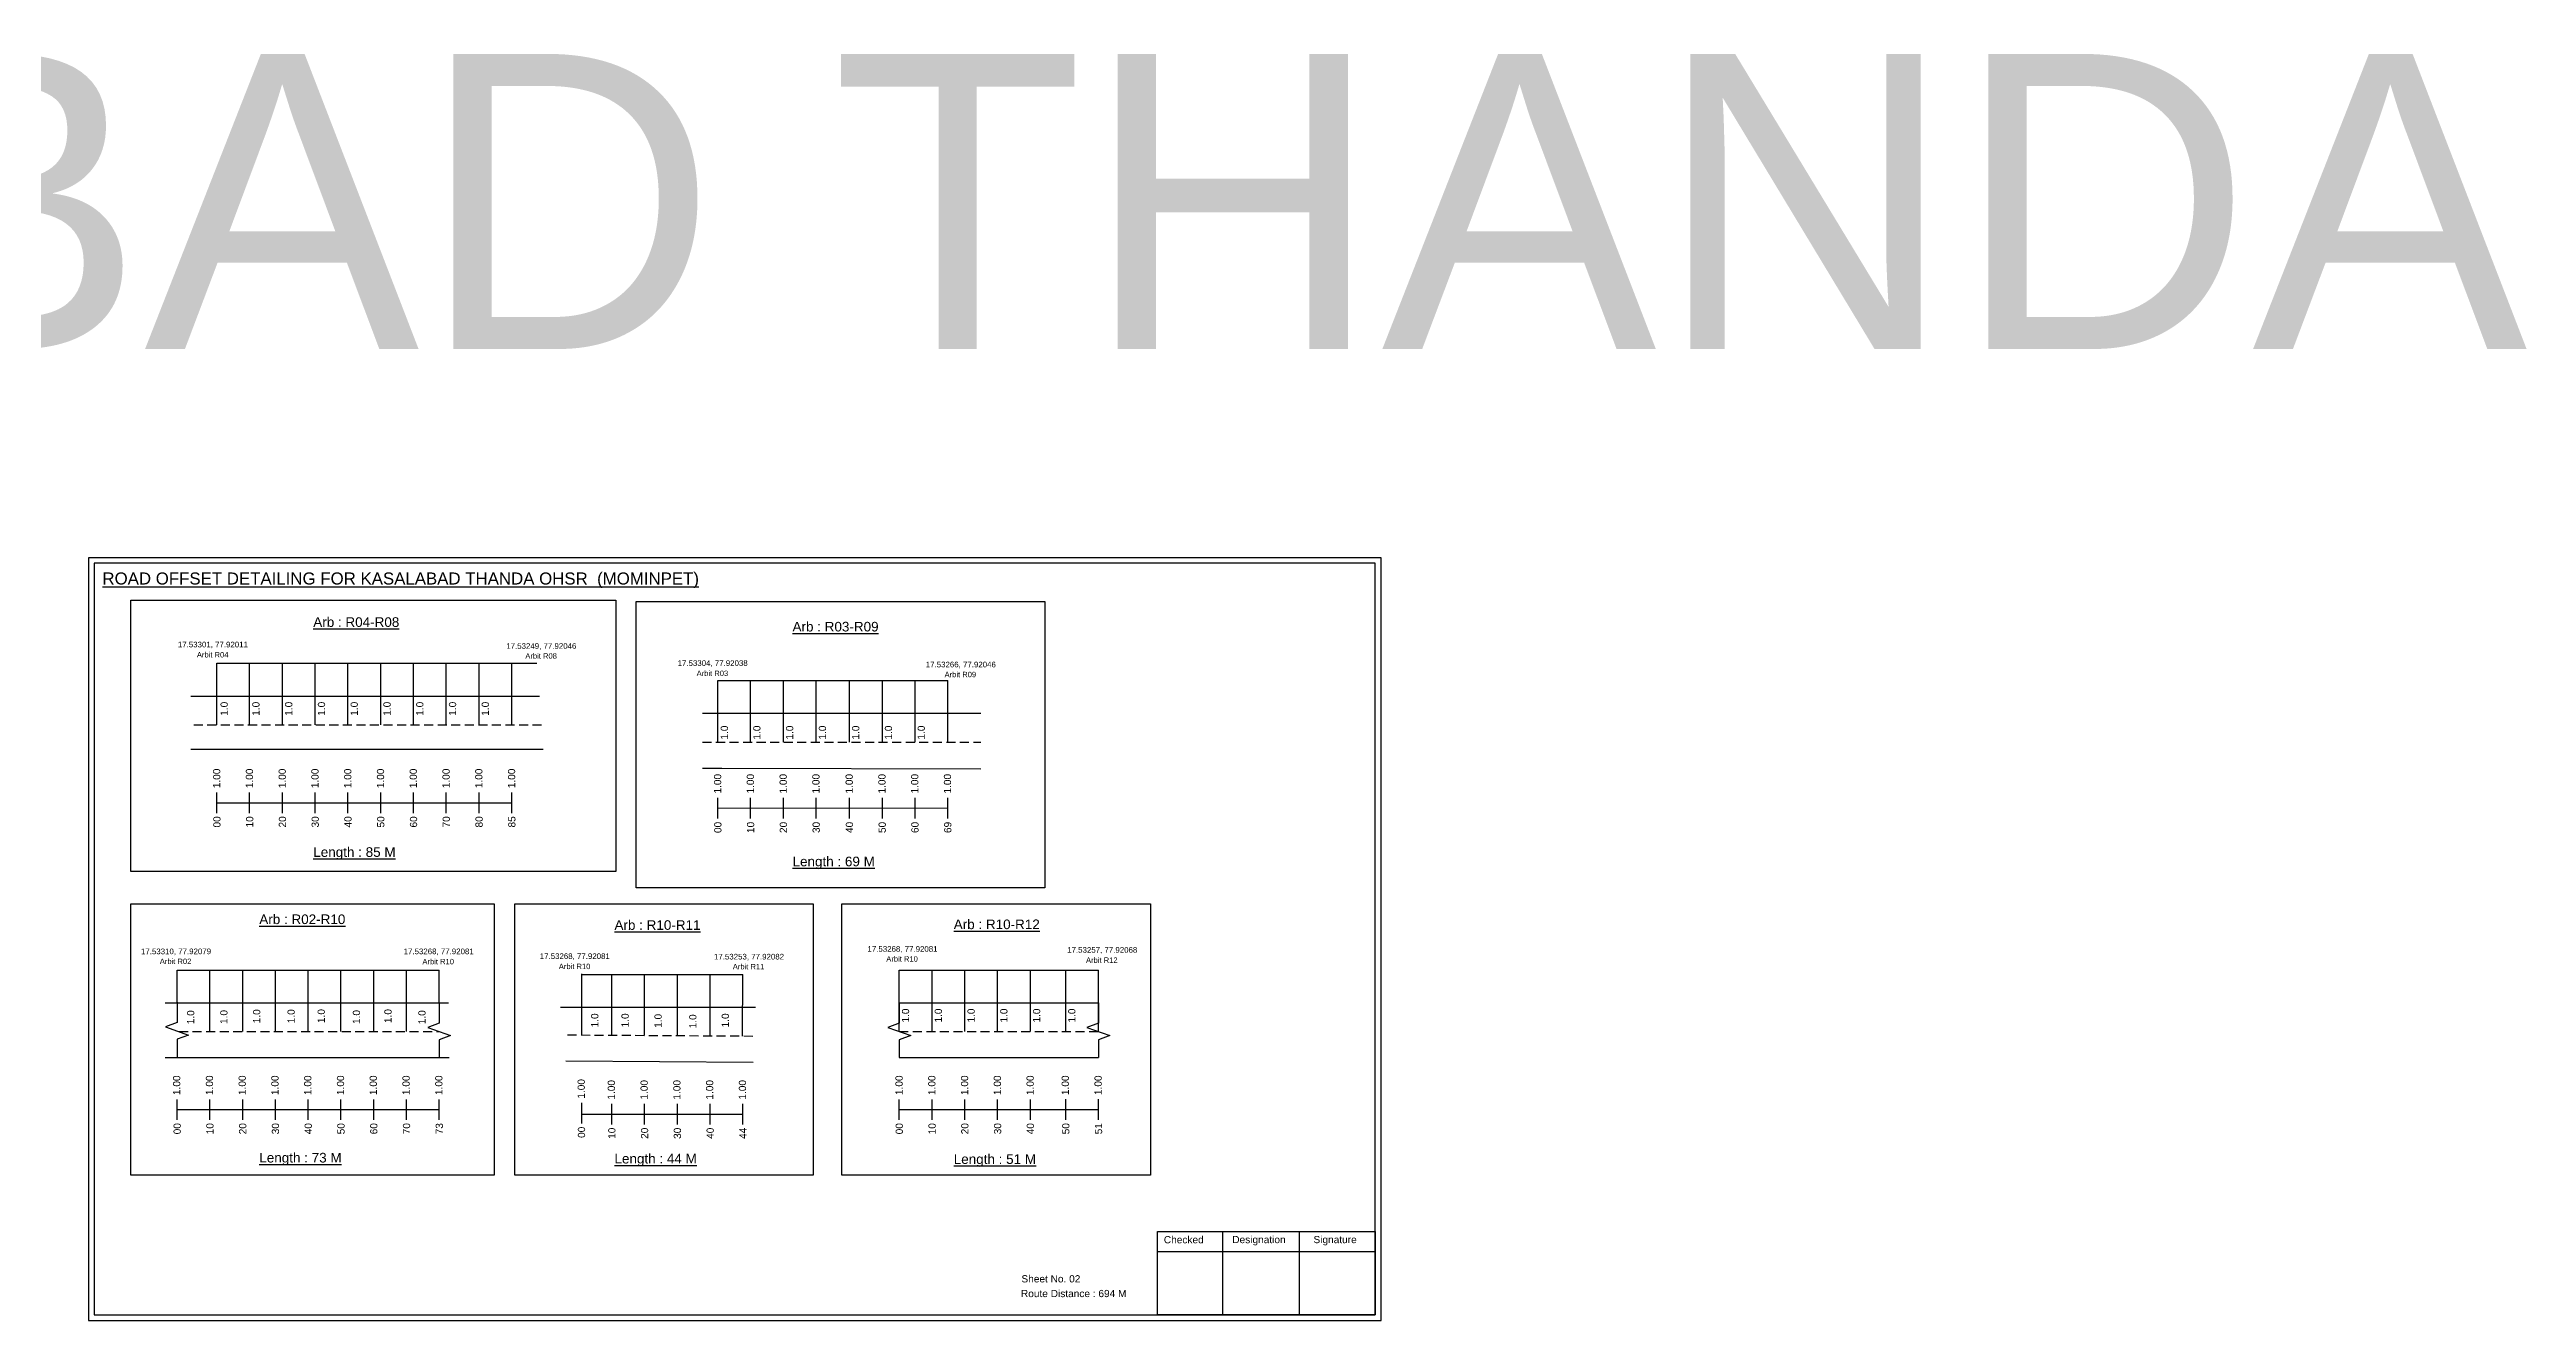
# Model space of a CAD drawing. Header units: inches. Extents: x 518 to 2273, y 91 to 1396.
# Drawn here: x 1245 to 2273, y 91 to 619 of the extents above; entities that cross this region are included whole.
import ezdxf

# ---------------------------------------------------------------- set-up
doc = ezdxf.new("R2010")
doc.units = ezdxf.units.IN
doc.header["$MEASUREMENT"] = 0
doc.linetypes.add('DASHED2', pattern=[0.375, 0.25, -0.125])
doc.layers.add('PDF_Geometry', color=7, linetype='Continuous')
doc.layers.add('PDF_Text', color=5, linetype='Continuous')
doc.styles.add('PDF Arial', font='arial.ttf')
doc.styles.get("Standard").update_dxf_attribs({"font": 'arial.ttf'})

msp = doc.modelspace()

# ---------------------------------------------------------------- linework, layer by layer
at = {"color": 5}
for p, q in [((1314.7, 364.1), (1447.5, 364.1)), ((1522.6, 356.8), (1618.1, 356.8)), ((1298.2, 236.6), (1407, 236.6)), ((1597.9, 236.6), (1680.6, 236.6)), ((1466.1, 234.7), (1533, 234.7))]:
    msp.add_line(p, q, dxfattribs=at)
for p, q in [((1314.7, 338.5), (1314.7, 364.1)), ((1328.3, 338.5), (1328.3, 364.1)), ((1341.9, 338.5), (1341.9, 364.1)), ((1355.5, 338.5), (1355.5, 364.1)), ((1369.1, 338.5), (1369.1, 364.1)), ((1382.7, 338.5), (1382.7, 364.1)), ((1396.3, 338.5), (1396.3, 364.1)), ((1409.9, 338.5), (1409.9, 364.1)), ((1423.5, 338.5), (1423.5, 364.1)), ((1437.1, 338.5), (1437.1, 364.1)), ((1303.9, 350.4), (1448.6, 350.4)), ((1522.6, 331.3), (1522.6, 356.8)), ((1536.2, 331.3), (1536.2, 356.8)), ((1549.8, 331.3), (1549.8, 356.8)), ((1563.4, 331.3), (1563.4, 356.8)), ((1577.3, 331.3), (1577.3, 356.8)), ((1590.9, 331.3), (1590.9, 356.8)), ((1604.5, 331.3), (1604.5, 356.8)), ((1618.1, 331.3), (1618.1, 356.8)), ((1631.7, 343.1), (1516.2, 343.1)), ((1450.1, 328.2), (1303.9, 328.2)), ((1516.2, 320.5), (1524.3, 320.5)), ((1524.3, 320.5), (1631.7, 320.2)), ((1298.2, 223), (1298.2, 236.6)), ((1311.8, 211.1), (1311.8, 236.6)), ((1325.4, 211.1), (1325.4, 236.6)), ((1339, 211.1), (1339, 236.6)), ((1352.6, 211.1), (1352.6, 236.6)), ((1366.2, 211.1), (1366.2, 236.6)), ((1379.8, 211.1), (1379.8, 236.6)), ((1393.4, 211.1), (1393.4, 236.6)), ((1407, 223), (1407, 236.6)), ((1597.9, 211.1), (1597.9, 236.6)), ((1611.5, 211.1), (1611.5, 236.6)), ((1625.1, 211.1), (1625.1, 236.6)), ((1638.7, 211.1), (1638.7, 236.6)), ((1652.3, 211.1), (1652.3, 236.6)), ((1667, 211.1), (1667, 236.6)), ((1680.6, 211.1), (1680.6, 236.6)), ((1466.1, 209.5), (1466.1, 235)), ((1478.6, 209.5), (1478.6, 234.7)), ((1492.2, 209.4), (1492.2, 234.7)), ((1505.8, 209.5), (1505.8, 234.7)), ((1519.4, 209.2), (1519.4, 234.7)), ((1532.8, 209.2), (1533, 234.7)), ((1293.2, 223), (1410.8, 223)), ((1538.2, 221.1), (1457.3, 221.1)), ((1597.9, 223), (1680.6, 223)), ((1293.3, 200.3), (1411.1, 200.3)), ((1459.5, 198.9), (1537.2, 198.4)), ((1597.9, 200.3), (1680.6, 200.3))]:
    msp.add_line(p, q)
at = {"linetype": 'DASHED2', "ltscale": 15}
for p, q in [((1305.1, 338.5), (1449.5, 338.5)), ((1516.2, 331.3), (1631.7, 331.3)), ((1299, 211.1), (1407, 211.1)), ((1460.2, 209.7), (1538.5, 209.2)), ((1597.9, 211.1), (1680.6, 211.1))]:
    msp.add_line(p, q, dxfattribs=at)
at = {"color": 217, "true_color": 0x93278f}
for p, q in [((1314.7, 301.8), (1314.7, 310.4)), ((1328.3, 301.8), (1328.3, 310.4)), ((1341.9, 301.8), (1341.9, 310.4)), ((1355.5, 301.8), (1355.5, 310.4)), ((1369.1, 301.8), (1369.1, 310.4)), ((1382.7, 301.8), (1382.7, 310.4)), ((1396.3, 301.8), (1396.3, 310.4)), ((1409.9, 301.8), (1409.9, 310.4)), ((1423.5, 301.8), (1423.5, 310.4)), ((1437.1, 301.8), (1437.1, 310.4)), ((1314.7, 306.1), (1437.1, 306.1)), ((1522.6, 299.6), (1522.6, 308.1)), ((1522.6, 303.8), (1618.1, 303.9)), ((1536.2, 299.6), (1536.2, 308.1)), ((1549.8, 299.6), (1549.8, 308.1)), ((1563.4, 299.6), (1563.4, 308.1)), ((1577.3, 299.6), (1577.3, 308.1)), ((1590.9, 299.6), (1590.9, 308.1)), ((1604.5, 299.6), (1604.5, 308.1)), ((1618.1, 299.6), (1618.1, 308.1)), ((1298.2, 174.4), (1298.2, 182.9)), ((1298.2, 178.7), (1407, 178.7)), ((1311.8, 174.4), (1311.8, 182.9)), ((1325.4, 174.4), (1325.4, 182.9)), ((1339, 174.4), (1339, 182.9)), ((1352.6, 174.4), (1352.6, 182.9)), ((1366.2, 174.4), (1366.2, 182.9)), ((1379.8, 174.4), (1379.8, 182.9)), ((1393.4, 174.4), (1393.4, 182.9)), ((1407, 174.4), (1407, 182.9)), ((1466.1, 172.9), (1466.1, 181.5)), ((1466.1, 176.8), (1533, 176.8)), ((1478.6, 172.5), (1478.6, 181.1)), ((1492.2, 172.5), (1492.2, 181.1)), ((1505.8, 172.5), (1505.8, 181.1)), ((1519.4, 172.5), (1519.4, 181.1)), ((1533, 172.5), (1533, 181.1)), ((1597.9, 174.4), (1597.9, 182.9)), ((1597.9, 178.7), (1680.6, 178.7)), ((1611.5, 174.4), (1611.5, 182.9)), ((1625.1, 174.4), (1625.1, 182.9)), ((1638.7, 174.4), (1638.7, 182.9)), ((1652.3, 174.4), (1652.3, 182.9)), ((1667, 174.4), (1667, 183)), ((1680.6, 174.4), (1680.6, 183))]:
    msp.add_line(p, q, dxfattribs=at)
for points in [[(1279, 390.2), (1480.2, 390.2), (1480.2, 277.5), (1279, 277.5)], [(1488.7, 389.6), (1658.3, 389.6), (1658.3, 270.8), (1488.7, 270.8)], [(1279, 264.1), (1429.8, 264.1), (1429.8, 151.4), (1279, 151.4)], [(1438.4, 264.1), (1562.2, 264.1), (1562.2, 151.4), (1438.4, 151.4)], [(1574.1, 264.1), (1702.2, 264.1), (1702.2, 151.4), (1574.1, 151.4)]]:
    msp.add_lwpolyline(points, close=True)
at = {"linetype": 'Continuous'}
for points in [[(1298.2, 223.3), (1298.2, 214.8), (1293.4, 213.1), (1302.9, 209.6), (1298.2, 207.9), (1298.2, 200.6)], [(1407, 223), (1407, 214.5), (1402.2, 212.8), (1411.7, 209.4), (1407, 207.6), (1407, 200.3)], [(1597.9, 223), (1597.9, 214.5), (1593.2, 212.8), (1602.7, 209.4), (1597.9, 207.6), (1597.9, 200.3)], [(1680.6, 223), (1680.6, 214.5), (1675.8, 212.8), (1685.3, 209.4), (1680.6, 207.6), (1680.6, 200.3)]]:
    msp.add_lwpolyline(points, dxfattribs=at)
at = {"layer": 'PDF_Geometry'}
for points in [[(1261.4, 407.8), (1261.4, 91.1), (1797.9, 91.1), (1797.9, 407.8)], [(1263.7, 405.5), (1263.7, 93.5), (1795.4, 93.5), (1795.4, 405.5)]]:
    msp.add_lwpolyline(points, close=True, dxfattribs=at)
at = {"layer": 'PDF_Geometry', "color": 242, "true_color": 0xcc1f26}
msp.add_lwpolyline([(1795.4, 93.4), (1705.1, 93.4), (1705.1, 128), (1795.4, 128)], close=True, dxfattribs=at)
for points in [[(1732.1, 128), (1732.1, 93.4)], [(1763.8, 128), (1763.8, 93.4)], [(1705.1, 119.7), (1795.4, 119.7)]]:
    msp.add_lwpolyline(points, dxfattribs=at)

# ---------------------------------------------------------------- texts
for s, height, p in [('KASALABAD THANDA', 122.535, (504.4, 494.5)), ('Sheet No. 02', 3, (1648.6, 106.9)), ('Route Distance : 694 M', 3, (1648.4, 100.8))]:
    msp.add_text(s, height=height).set_placement(p)
at = {"color": 242, "true_color": 0xcd2027}
for s, height, p in [('%%UROAD OFFSET DETAILING FOR KASALABAD THANDA OHSR  (MOMINPET)', 5, (1267.2, 396.7)), ('%%UArb : R04-R08', 4, (1354.7, 379.1)), ('%%UArb : R03-R09', 4, (1553.6, 377.2)), ('%%ULength : 85 M', 4, (1354.7, 283.6)), ('%%ULength : 69 M', 4, (1553.6, 279.7)), ('%%UArb : R02-R10', 4, (1332.3, 255.7)), ('%%UArb : R10-R11', 4, (1479.7, 253.3)), ('%%UArb : R10-R12', 4, (1620.5, 253.6)), ('%%ULength : 73 M', 4, (1332.3, 156.7)), ('%%ULength : 44 M', 4, (1479.7, 156.3)), ('%%ULength : 51 M', 4, (1620.5, 156.1))]:
    msp.add_text(s, height=height, dxfattribs=at).set_placement(p)
at = {"color": 5}
for s, height, p in [('17.53301, 77.92011', 2.34, (1298.5, 370.6)), ('17.53249, 77.92046', 2.34, (1434.8, 370)), ('Arbit R04', 2.25, (1306.4, 366.4)), ('Arbit R08', 2.25, (1442.7, 365.9)), ('17.53304, 77.92038', 2.34, (1505.9, 362.9)), ('Arbit R03', 2.25, (1513.8, 358.7)), ('17.53266, 77.92046', 2.34, (1608.9, 362.3)), ('Arbit R09', 2.25, (1616.7, 358.2)), ('17.53310, 77.92079', 2.34, (1283.2, 243.2)), ('Arbit R02', 2.25, (1291, 239.1)), ('17.53268, 77.92081', 2.34, (1392.2, 243.2)), ('Arbit R10', 2.25, (1400, 239)), ('17.53268, 77.92081', 2.34, (1448.7, 241.2)), ('Arbit R10', 2.25, (1456.6, 237)), ('17.53253, 77.92082', 2.34, (1521, 241)), ('Arbit R11', 2.25, (1528.8, 236.9)), ('17.53268, 77.92081', 2.34, (1584.7, 244.2)), ('Arbit R10', 2.25, (1592.5, 240.1)), ('17.53257, 77.92068', 2.34, (1667.6, 243.8)), ('Arbit R12', 2.25, (1675.4, 239.6))]:
    msp.add_text(s, height=height, dxfattribs=at).set_placement(p)
for p in [(1319.2, 342.2), (1332.4, 342.2), (1346, 342.2), (1359.6, 342.2), (1373.2, 342.2), (1386.8, 342.2), (1400.4, 342.2), (1414, 342.2), (1427.6, 342.2), (1526.8, 332.3), (1540.3, 332.3), (1553.9, 332.3), (1567.5, 332.3), (1581.3, 332.3), (1594.9, 332.3), (1608.5, 332.3), (1305.3, 214.1), (1319.1, 214.2), (1332.7, 214.5), (1347, 214.5), (1359.5, 214.6), (1374.1, 214.2), (1387.2, 214.6), (1401.3, 214.1), (1473, 212.8), (1485.6, 212.8), (1499.3, 212.6), (1513.7, 212.4), (1527.2, 212.8), (1602, 214.8), (1615.6, 214.8), (1629.2, 214.8), (1642.8, 214.8), (1656.4, 214.8), (1671, 214.8)]:
    msp.add_text('1.0', height=3, rotation=90).set_placement(p)
at = {"color": 217, "true_color": 0x93278f}
for s, p in [('1.00', (1316.1, 312.1)), ('1.00', (1329.7, 312.1)), ('1.00', (1343.3, 312.1)), ('1.00', (1356.9, 312.1)), ('1.00', (1370.5, 312.1)), ('1.00', (1384.1, 312.1)), ('1.00', (1397.7, 312.1)), ('1.00', (1411.3, 312.1)), ('1.00', (1424.9, 312.1)), ('1.00', (1438.5, 312.1)), ('1.00', (1524, 309.9)), ('1.00', (1537.6, 309.9)), ('1.00', (1551.2, 309.9)), ('1.00', (1564.8, 309.9)), ('1.00', (1578.6, 309.9)), ('1.00', (1592.2, 309.9)), ('1.00', (1605.8, 309.9)), ('1.00', (1619.4, 309.9)), ('00', (1316.2, 295.8)), ('10', (1329.8, 295.8)), ('20', (1343.4, 295.8)), ('30', (1357, 295.8)), ('40', (1370.6, 295.8)), ('50', (1384.2, 295.8)), ('60', (1397.8, 295.8)), ('70', (1411.4, 295.8)), ('80', (1425, 295.8)), ('85', (1438.6, 295.8)), ('00', (1524.1, 293.5)), ('10', (1537.7, 293.5)), ('20', (1551.3, 293.5)), ('30', (1564.9, 293.5)), ('40', (1578.7, 293.5)), ('50', (1592.3, 293.5)), ('60', (1605.9, 293.5)), ('69', (1619.5, 293.5)), ('1.00', (1299.5, 184.7)), ('1.00', (1313.1, 184.7)), ('1.00', (1326.7, 184.7)), ('1.00', (1340.3, 184.7)), ('1.00', (1353.9, 184.7)), ('1.00', (1367.5, 184.7)), ('1.00', (1381.1, 184.7)), ('1.00', (1394.7, 184.7)), ('1.00', (1408.3, 184.7)), ('1.00', (1467.4, 183.2)), ('1.00', (1479.9, 182.8)), ('1.00', (1493.5, 182.8)), ('1.00', (1507.1, 182.8)), ('1.00', (1520.7, 182.8)), ('1.00', (1534.3, 182.8)), ('1.00', (1599.3, 184.7)), ('1.00', (1612.9, 184.7)), ('1.00', (1626.5, 184.7)), ('1.00', (1640.1, 184.7)), ('1.00', (1653.7, 184.7)), ('1.00', (1668.3, 184.7)), ('1.00', (1681.9, 184.7)), ('00', (1299.7, 168.4)), ('10', (1313.3, 168.4)), ('20', (1326.9, 168.4)), ('30', (1340.5, 168.4)), ('40', (1354.1, 168.4)), ('50', (1367.7, 168.4)), ('60', (1381.3, 168.4)), ('70', (1394.9, 168.4)), ('73', (1408.5, 168.4)), ('00', (1467.5, 166.9)), ('10', (1480.1, 166.5)), ('20', (1493.7, 166.5)), ('30', (1507.3, 166.5)), ('40', (1520.9, 166.5)), ('44', (1534.5, 166.5)), ('00', (1599.4, 168.4)), ('10', (1613, 168.4)), ('20', (1626.6, 168.4)), ('30', (1640.2, 168.4)), ('40', (1653.8, 168.4)), ('50', (1668.5, 168.4)), ('51', (1682.1, 168.4))]:
    msp.add_text(s, height=3, rotation=90, dxfattribs=at).set_placement(p)
at = {"layer": 'PDF_Text', "color": 7, "attachment_point": 7, "style": 'PDF Arial'}
for s, insert, char_height in [('Checked', (1707.7, 123.1), 3), ('Designation', (1736.1, 122.3), 3.001), ('Signature', (1769.8, 122.3), 3)]:
    msp.add_mtext(s, dxfattribs=dict(at, insert=insert, char_height=char_height))

doc.saveas('drawing.dxf')
